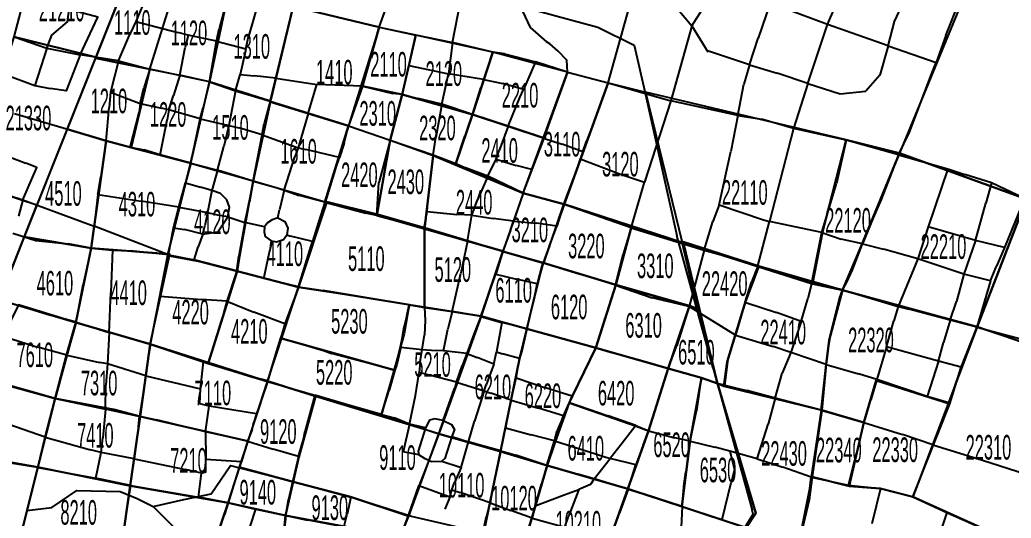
# Model space of a CAD drawing. Extents: x -55316 to 65086, y -54159 to 22922.
# Drawn here: x 4763 to 11640, y -10118 to -6660 of the extents above; entities that cross this region are included whole.
import ezdxf
from ezdxf.enums import TextEntityAlignment as Align

# ---------------------------------------------------------------- set-up
doc = ezdxf.new("R2010")
doc.units = 0
doc.header["$MEASUREMENT"] = 0
doc.layers.add('LINKS', color=7, linetype='Continuous')
doc.layers.add('ZONES', color=7, linetype='Continuous')

msp = doc.modelspace()

# ---------------------------------------------------------------- linework, layer by layer
at = {"layer": 'LINKS', "color": 251, "linetype": 'Continuous'}
for points in [[(7764.5, -6817.9), (7923.3, -5996.4)], [(4620.4, -8599.5), (5557.8, -6245.6)], [(4620.4, -8599.5), (5557.8, -6245.6)], [(5696.1, -6368.6), (5568, -6671)], [(8844.4, -7097.5), (9048, -6367.5)], [(9048, -6367.5), (9229.7, -6467.4), (9425.9, -6702.4)], [(8266.7, -6421.8), (8251.3, -6601.2), (8302.6, -6714), (8416.3, -6813.3)], [(9425.9, -6702.4), (9596.9, -6430.7)], [(10365.6, -6692.9), (10474.2, -6437.9)], [(11186.3, -6769.5), (11287.1, -6515.7), (11316.5, -6413)], [(6210.2, -6475.9), (6146.3, -6722)], [(6424.4, -6515.7), (6349.1, -6776.9)], [(7254.8, -6711.7), (7333.2, -6498.4)], [(4950.2, -6856.9), (4986.2, -6766.6), (5094.4, -6674.8), (5104.6, -6589.4)], [(5182.7, -6902), (5303.2, -6640.6), (5104.6, -6589.4)], [(6658.6, -6566.9), (6582.5, -6885)], [(7254.8, -6711.7), (6658.6, -6566.9)], [(8268, -6575.5), (8772.7, -6710.1), (9023.9, -6835.8), (9099.4, -7156.9)], [(9967.8, -6545.3), (9886, -6787.1)], [(10365.6, -6692.9), (9967.8, -6545.3)], [(10831.6, -6671.4), (10876.9, -6572.4)], [(5568, -6671), (5530.7, -6750.9)], [(5568, -6671), (5858.5, -6747.8)], [(6127.6, -6807.6), (6146.3, -6722)], [(7254.8, -6711.7), (7139.9, -7120.5)], [(7254.8, -6711.7), (7511.2, -6766.3)], [(9425.9, -6702.4), (9279.5, -7221.3)], [(9425.9, -6702.4), (9536.7, -6883.3)], [(10230.3, -7103), (10365.6, -6692.9)], [(10788, -6840.5), (10365.6, -6692.9)], [(10788, -6840.5), (10831.6, -6671.4)], [(4724.7, -6778.7), (4950.2, -6856.9)], [(5447.3, -6943.7), (5530.7, -6750.9)], [(5931.1, -6765.6), (5858.5, -6747.8)], [(5931.1, -6765.6), (5910.1, -6851.1)], [(6127.6, -6807.6), (5931.1, -6765.6)], [(6079.8, -7091.2), (6127.6, -6807.6)], [(6127.6, -6807.6), (6330.1, -6860.8)], [(6330.1, -6860.8), (6349.1, -6776.9)], [(7507.2, -6764.2), (7462.4, -6977)], [(7764.5, -6817.9), (7758, -6818.3), (7511.2, -6766.3)], [(9824.3, -6971.8), (9886, -6787.1)], [(11186.3, -6769.5), (11120.1, -6955.4)], [(4950.2, -6856.9), (4867.5, -7114.8)], [(4950.2, -6856.9), (5182.7, -6902)], [(5872.7, -7044.5), (5910.1, -6851.1)], [(6330.1, -6860.8), (6328.3, -6874.5), (6292.2, -7038.6)], [(7764.5, -6817.9), (7737.9, -7034.7)], [(8045.6, -6883.6), (7764.5, -6817.9)], [(8562.9, -7022.8), (8558.9, -6939.5), (8497.4, -6878), (8441, -6826.7), (8416.3, -6813.3)], [(10788, -6840.5), (10728.6, -7045.1), (10632.8, -7154.1)], [(10788, -6840.5), (11120.1, -6955.4)], [(5182.7, -6902), (5085.3, -7153.2), (4974.3, -7136.6)], [(5447.3, -6943.7), (5182.7, -6902)], [(5447.3, -6943.7), (5392.9, -7162.8)], [(5447.3, -6943.7), (5665.1, -7002.3)], [(6539.9, -7064.6), (6582.5, -6885)], [(8045.6, -6883.6), (7979.5, -7075.2)], [(8125.4, -6896.7), (8045.6, -6883.6)], [(8125.4, -6896.7), (8340.5, -6952.4)], [(9824.3, -6971.8), (9541.4, -6877.5), (9536.7, -6883.3)], [(5665.1, -7002.3), (5624.4, -7132.7)], [(5665.1, -7002.3), (5872.7, -7044.5)], [(7415, -7178.9), (7462.4, -6977)], [(7462.4, -6977), (7737.9, -7034.7)], [(8340.5, -6952.4), (8256.9, -7143.6)], [(8562.9, -7022.8), (8340.5, -6952.4)], [(9824.3, -6971.8), (9785.2, -7106.3)], [(9824.3, -6971.8), (10017.2, -7029.4)], [(11088.7, -7037.1), (11120.1, -6955.4)], [(4656.1, -7037.9), (4867.5, -7114.8)], [(5872.7, -7044.5), (5828.8, -7185.9)], [(6079.8, -7091.2), (5872.7, -7044.5)], [(6258.7, -7153.5), (6292.2, -7038.6)], [(6292.2, -7038.6), (6387.9, -7048)], [(6539.9, -7064.6), (6387.9, -7048)], [(6539.9, -7064.6), (6499.8, -7223.5)], [(6539.9, -7064.6), (6823.6, -7108.5)], [(7691.5, -7244.2), (7737.9, -7034.7)], [(7979.5, -7075.2), (7737.9, -7034.7)], [(7979.5, -7075.2), (7960.4, -7132.5)], [(7979.5, -7075.2), (8112.8, -7101.5)], [(8562.9, -7022.8), (8431.7, -7388)], [(8562.9, -7022.8), (8844.4, -7097.5)], [(10230.3, -7103), (10017.2, -7029.4)], [(10859.5, -7596.7), (10934.2, -7439.8), (11088.7, -7037.1)], [(4867.5, -7114.8), (4974.3, -7136.6)], [(5597.9, -7239.7), (5624.4, -7132.7)], [(6079.8, -7091.2), (6036, -7270.8)], [(6079.8, -7091.2), (6258.7, -7153.5)], [(6764.3, -7309), (6823.6, -7108.5)], [(7139.9, -7120.5), (6823.6, -7108.5)], [(7139.9, -7120.5), (7115.7, -7187.6), (7044.3, -7394.6)], [(7139.9, -7120.5), (7349.6, -7171.7)], [(7902.7, -7317.2), (7960.4, -7132.5)], [(8256.9, -7143.6), (8112.8, -7101.5)], [(8232.6, -7199.1), (8256.9, -7143.6)], [(8844.4, -7097.5), (8755.6, -7339.1)], [(8844.4, -7097.5), (9279.5, -7221.3)], [(9745.2, -7323.3), (9785.2, -7106.3)], [(10230.3, -7103), (10129.8, -7413.6)], [(10230.3, -7103), (10453, -7173.3), (10632.8, -7154.1)], [(5392.9, -7162.8), (5382.2, -7268.8)], [(5392.9, -7162.8), (5597.9, -7239.7)], [(5796.5, -7284.6), (5828.8, -7185.9)], [(6258.7, -7153.5), (6213, -7393.5)], [(6258.7, -7153.5), (6499.8, -7223.5)], [(7415, -7178.9), (7349.6, -7171.7)], [(7415, -7178.9), (7375.5, -7329.9)], [(7415, -7178.9), (7525.5, -7206.1)], [(7691.5, -7244.2), (7525.5, -7206.1)], [(8151.9, -7399), (8232.6, -7199.1)], [(9099.4, -7156.9), (9321, -8157.1)], [(5362.7, -7499), (5382.2, -7268.8)], [(5597.9, -7239.7), (5590.5, -7299.8)], [(5597.9, -7239.7), (5745.5, -7274)], [(5796.5, -7284.6), (5745.5, -7274)], [(5796.5, -7284.6), (5784.2, -7354.7)], [(6013.6, -7347.6), (5796.5, -7284.6)], [(6013.6, -7347.6), (6036, -7270.8)], [(6499.8, -7223.5), (6458.9, -7380.5)], [(6499.8, -7223.5), (6764.3, -7309)], [(7691.5, -7244.2), (7647.9, -7475.9)], [(7902.7, -7317.2), (7691.5, -7244.2)], [(9279.5, -7221.3), (9097.6, -7785.4)], [(9745.2, -7323.3), (9279.5, -7221.3)], [(5362.7, -7499), (4725.2, -7311.9)], [(5527.7, -7544), (5590.5, -7299.8)], [(5737.7, -7596.5), (5784.2, -7354.7)], [(5950.1, -7655.2), (6013.6, -7347.6)], [(6013.6, -7347.6), (6213, -7393.5)], [(6764.3, -7309), (6693.6, -7547.3)], [(6764.3, -7309), (7044.3, -7394.6)], [(7332, -7495.7), (7375.5, -7329.9)], [(7902.7, -7317.2), (7849.2, -7466.9)], [(8151.9, -7399), (7902.7, -7317.2)], [(8755.6, -7339.1), (8695.4, -7502.8)], [(9745.2, -7323.3), (9695.5, -7573.3)], [(9745.2, -7323.3), (9909.2, -7349.6)], [(10129.8, -7413.6), (9909.2, -7349.6)], [(6213, -7393.5), (6177.3, -7539.6)], [(6213, -7393.5), (6281.3, -7409.6)], [(6443.7, -7457.6), (6281.3, -7409.6)], [(6443.7, -7457.6), (6458.9, -7380.5)], [(7013.1, -7516.8), (7044.3, -7394.6)], [(7044.3, -7394.6), (7332, -7495.7)], [(8151.9, -7399), (8088, -7566.8)], [(8151.9, -7399), (8327.6, -7455.3)], [(8396.4, -7480.5), (8431.7, -7388)], [(10129.8, -7413.6), (9963.7, -8058.8)], [(10495.8, -7494.6), (10129.8, -7413.6)], [(6382.1, -7780.1), (6443.7, -7457.6)], [(6443.7, -7457.6), (6693.6, -7547.3)], [(7332, -7495.7), (7256, -7781.8), (7252.8, -7788.3)], [(7332, -7495.7), (7630.2, -7596.7)], [(7630.2, -7596.7), (7647.9, -7475.9)], [(7787.4, -7658), (7849.2, -7466.9)], [(8396.4, -7480.5), (8314.8, -7698.2)], [(8396.4, -7480.5), (8327.6, -7455.3)], [(8396.4, -7480.5), (8525.1, -7523.1)], [(10495.8, -7494.6), (10428.2, -7794.8)], [(10859.5, -7596.7), (10495.8, -7494.6)], [(4495.9, -7537.6), (4804.8, -7653.7)], [(5362.7, -7499), (5324.3, -7750.4)], [(5362.7, -7499), (5527.7, -7544)], [(5527.7, -7544), (5624, -7562.1)], [(5737.7, -7596.5), (5624, -7562.1)], [(6134.7, -7703.5), (6177.3, -7539.6)], [(6693.6, -7547.3), (6670.3, -7610.5)], [(6693.6, -7547.3), (6748.1, -7558.7)], [(6981, -7615.9), (6748.1, -7558.7)], [(7013.1, -7516.8), (6981, -7615.9)], [(8668.1, -7575.6), (8525.1, -7523.1)], [(8668.1, -7575.6), (8695.4, -7502.8)], [(5950.1, -7655.2), (5737.7, -7596.5)], [(6596.5, -7842), (6670.3, -7610.5)], [(6955.4, -7689.9), (6981, -7615.9)], [(7630.2, -7596.7), (7596.6, -7889.9)], [(7630.2, -7596.7), (7787.4, -7658)], [(8008.7, -7744.6), (8067.3, -7626.8)], [(8067.3, -7626.8), (8088, -7566.8)], [(8067.3, -7626.8), (8205.7, -7670.1)], [(8651.5, -7624.4), (8602.9, -7768)], [(8668.1, -7575.6), (8651.5, -7624.4)], [(8651.5, -7624.4), (8930.9, -7732.1)], [(9614.8, -7943.1), (9695.5, -7573.3)], [(10859.5, -7596.7), (10738.1, -7905.9), (10683.7, -8034.2)], [(10859.5, -7596.7), (11200.6, -7694.8)], [(4784.2, -7909.3), (4880.3, -7685), (4804.8, -7653.7)], [(5950.1, -7655.2), (5911.6, -7791.6)], [(5950.1, -7655.2), (6134.7, -7703.5)], [(6879.3, -7925.3), (6955.4, -7689.9)], [(7787.4, -7658), (7855.8, -7686.7)], [(8008.7, -7744.6), (7855.8, -7686.7)], [(8314.8, -7698.2), (8205.7, -7670.1)], [(8254.7, -7861.9), (8314.8, -7698.2)], [(11200.6, -7694.8), (11064.5, -8095.3)], [(11200.6, -7694.8), (11319.5, -7732.6)], [(5305.2, -7872.7), (5324.3, -7750.4)], [(6134.7, -7703.5), (6095.3, -7845.2)], [(6382.1, -7780.1), (6134.7, -7703.5)], [(8008.7, -7744.6), (7937.8, -7908.5)], [(8254.7, -7861.9), (8008.7, -7744.6)], [(8537.6, -7939), (8602.9, -7768)], [(8930.9, -7732.1), (9097.6, -7785.4)], [(11505, -7790.9), (11319.5, -7732.6)], [(4425.4, -7793.9), (4784.2, -7909.3)], [(5865.5, -7960.2), (5911.6, -7791.6)], [(5911.6, -7791.6), (6017.5, -7821.3)], [(6095.3, -7845.2), (6017.5, -7821.3)], [(6382.1, -7780.1), (6355.6, -7921.9)], [(6382.1, -7780.1), (6542.3, -7823.6), (6596.5, -7842)], [(7239, -8018.8), (7252.8, -7788.3)], [(9004.3, -8102.3), (9097.6, -7785.4)], [(10327.6, -8135.3), (10428.2, -7794.8)], [(11505, -7790.9), (11464.3, -7932.4)], [(11733.1, -7900.4), (11505, -7790.9)], [(5305.2, -7872.7), (5278.5, -8091.9)], [(5305.2, -7872.7), (5604.7, -7917.4)], [(6095.3, -7845.2), (6065.6, -7995.8)], [(6206.6, -8027.8), (6217.8, -7959.9), (6199.4, -7910.1), (6154.8, -7865.5), (6095.3, -7845.2)], [(6596.5, -7842), (6565.5, -7978.5)], [(6596.5, -7842), (6701.3, -7878.9)], [(6879.3, -7925.3), (6701.3, -7878.9)], [(7589.2, -7990.8), (7596.6, -7889.9)], [(7898.1, -8015), (7937.8, -7908.5)], [(8254.7, -7861.9), (8187.2, -8056.3)], [(8254.7, -7861.9), (8537.6, -7939)], [(11733.1, -7900.4), (11593.1, -8239.4)], [(4784.2, -7909.3), (4754.1, -8021.4)], [(4784.2, -7909.3), (5278.5, -8091.9)], [(5865.5, -7960.2), (5604.7, -7917.4)], [(5828.9, -8102.5), (5865.5, -7960.2)], [(5865.5, -7960.2), (6065.6, -7995.8)], [(6323.1, -8065.8), (6355.6, -7921.9)], [(6879.3, -7925.3), (6823.5, -8099.9)], [(6879.3, -7925.3), (7162.4, -8001.3)], [(8537.6, -7939), (8487.6, -8091.9)], [(8537.6, -7939), (8770, -8018.4)], [(9614.8, -7943.1), (9571, -8060)], [(9614.8, -7943.1), (9922, -8047.9)], [(11392.8, -8191.4), (11464.3, -7932.4)], [(6033.7, -8146.4), (6136.2, -8130), (6136.2, -8130), (6206.6, -8027.8)], [(6065.6, -7995.8), (6065.9, -7999), (6046.1, -8089.3)], [(6065.6, -7995.8), (6152.7, -8018.3)], [(6206.6, -8027.8), (6152.7, -8018.3)], [(6206.6, -8027.8), (6323.1, -8065.8)], [(6553.8, -8035), (6513.9, -8048.9), (6482.4, -8067.8), (6461.5, -8096.5)], [(6553.8, -8035), (6565.5, -7978.5)], [(6553.8, -8035), (6602.3, -8060.2), (6622.1, -8106.4), (6615.3, -8152.9)], [(7239, -8018.8), (7162.4, -8001.3)], [(7239, -8018.8), (7567.7, -8106.5)], [(7567.7, -8106.5), (7589.2, -7990.8)], [(7589.2, -7990.8), (7794.3, -8011)], [(7898.1, -8015), (7794.3, -8011)], [(7867.7, -8196.5), (7898.1, -8015)], [(7898.1, -8015), (8047.6, -8037.6)], [(8187.2, -8056.3), (8047.6, -8037.6)], [(9004.3, -8102.3), (8770, -8018.4)], [(10683.7, -8034.2), (10608.6, -8214.1)], [(5257.1, -8243.4), (5278.5, -8091.9)], [(5794.9, -8289.5), (5278.5, -8091.9)], [(5794.9, -8289.5), (5828.9, -8102.5)], [(5828.9, -8102.5), (5906.2, -8116)], [(6033.7, -8146.4), (6046.1, -8089.3)], [(6323.1, -8065.8), (6281.7, -8298.9)], [(6461.5, -8096.5), (6323.1, -8065.8)], [(6461.5, -8096.5), (6457.2, -8130.8), (6465.6, -8162.3), (6507.7, -8193.9)], [(6823.5, -8099.9), (6793.2, -8197.4)], [(7567.7, -8106.5), (7569.8, -8381.7)], [(7567.7, -8106.5), (7569.8, -8381.7)], [(7567.7, -8106.5), (7867.7, -8196.5)], [(8166.5, -8120.5), (8187.2, -8056.3)], [(8187.2, -8056.3), (8348.3, -8070.9)], [(8487.6, -8091.9), (8348.3, -8070.9)], [(8436.6, -8227.9), (8487.6, -8091.9)], [(9004.3, -8102.3), (8949.5, -8286.8)], [(9004.3, -8102.3), (9509.8, -8257.9)], [(9509.8, -8257.9), (9571, -8060)], [(9883.1, -8366.8), (9963.7, -8058.8)], [(9922, -8047.9), (9963.7, -8058.8)], [(10327.6, -8135.3), (9963.7, -8058.8)], [(11064.5, -8095.3), (10992.4, -8319.5)], [(11392.8, -8191.4), (11064.5, -8095.3)], [(4713.7, -8139.9), (4875.2, -8191.8)], [(6033.7, -8146.4), (5906.2, -8116)], [(6033.7, -8146.4), (5999.9, -8235.6)], [(6507.7, -8193.9), (6543.3, -8200.1), (6591.6, -8183.3), (6615.3, -8152.9)], [(6615.3, -8152.9), (6640.1, -8160.3)], [(6793.2, -8197.4), (6640.1, -8160.3)], [(8166.5, -8120.5), (8114.6, -8266.3)], [(9573.2, -9075.8), (9321, -8157.1)], [(9573.2, -9075.8), (9321, -8157.1)], [(10256.5, -8483.5), (10327.6, -8135.3)], [(10256.5, -8483.5), (10327.6, -8135.3)], [(10327.6, -8135.3), (10462, -8182.9)], [(10608.6, -8214.1), (10462, -8182.9)], [(4875.2, -8191.8), (5097.3, -8215)], [(5257.1, -8243.4), (5097.3, -8215)], [(5257.1, -8243.4), (5203.2, -8497.4)], [(5257.1, -8243.4), (5203.2, -8497.4)], [(5257.1, -8243.4), (5405.1, -8257.5)], [(5971.9, -8324.9), (5999.9, -8235.6)], [(6507.7, -8193.9), (6498.1, -8260.4)], [(6695.2, -8511.9), (6793.2, -8197.4)], [(6695.2, -8511.9), (6793.2, -8197.4)], [(7867.7, -8196.5), (7821.6, -8418.5)], [(7867.7, -8196.5), (7821.6, -8418.5)], [(7867.7, -8196.5), (7986.8, -8227.4)], [(8114.6, -8266.3), (7986.8, -8227.4)], [(8436.6, -8227.9), (8392.7, -8346.5)], [(10539.1, -8395.8), (10608.6, -8214.1)], [(10539.1, -8395.8), (10608.6, -8214.1)], [(10608.6, -8214.1), (10754.7, -8251.2)], [(10992.4, -8319.5), (10754.7, -8251.2)], [(11392.8, -8191.4), (11312.8, -8423.6)], [(11392.8, -8191.4), (11312.8, -8423.6)], [(11593.1, -8239.4), (11392.8, -8191.4)], [(11593.1, -8239.4), (11539.7, -8368.6)], [(5405.1, -8257.5), (5394.9, -8550.9)], [(5405.1, -8257.5), (5394.9, -8550.9)], [(5405.1, -8257.5), (5530.5, -8262.1)], [(5794.9, -8289.5), (5530.5, -8262.1)], [(5794.9, -8289.5), (5767.1, -8418.1)], [(5794.9, -8289.5), (5767.1, -8418.1)], [(5794.9, -8289.5), (5971.9, -8324.9)], [(6268, -8402.3), (6281.7, -8298.9)], [(6268, -8402.3), (6281.7, -8298.9)], [(6455, -8454.8), (6498.1, -8260.4)], [(6455, -8454.8), (6498.1, -8260.4)], [(8114.6, -8266.3), (8065.9, -8424.6)], [(8114.6, -8266.3), (8065.9, -8424.6)], [(8114.6, -8266.3), (8392.7, -8346.5)], [(8896.3, -8501), (8949.5, -8286.8)], [(8896.3, -8501), (8949.5, -8286.8)], [(9509.8, -8257.9), (9406.9, -8649.6)], [(9509.8, -8257.9), (9406.9, -8649.6)], [(9509.8, -8257.9), (9661.5, -8299.9)], [(9883.1, -8366.8), (9661.5, -8299.9)], [(10992.4, -8319.5), (10856.2, -8647.9)], [(10992.4, -8319.5), (10856.2, -8647.9)], [(11312.8, -8423.6), (10992.4, -8319.5)], [(11312.8, -8423.6), (10992.4, -8319.5)], [(6268, -8402.3), (5971.9, -8324.9)], [(6268, -8402.3), (5971.9, -8324.9)], [(7570.8, -8656.3), (7569.8, -8381.7)], [(7570.8, -8656.3), (7569.8, -8381.7)], [(8392.7, -8346.5), (8384.3, -8367.1), (8352.9, -8491.2)], [(8392.7, -8346.5), (8384.3, -8367.1), (8352.9, -8491.2)], [(8392.7, -8346.5), (8644.1, -8423.5)], [(8392.7, -8346.5), (8644.1, -8423.5)], [(9883.1, -8366.8), (9839.4, -8480.3)], [(9883.1, -8366.8), (9839.4, -8480.3)], [(9883.1, -8366.8), (10082.5, -8431.1)], [(9883.1, -8366.8), (10082.5, -8431.1)], [(11497, -8471.7), (11539.7, -8368.6)], [(11497, -8471.7), (11539.7, -8368.6)], [(5767.1, -8418.1), (5737.6, -8577.6)], [(5767.1, -8418.1), (5737.6, -8577.6)], [(6268, -8402.3), (6200.2, -8610.9)], [(6268, -8402.3), (6200.2, -8610.9)], [(6268, -8402.3), (6411.1, -8440.9)], [(6268, -8402.3), (6411.1, -8440.9)], [(6455, -8454.8), (6411.1, -8440.9)], [(6455, -8454.8), (6411.1, -8440.9)], [(6695.2, -8511.9), (6455, -8454.8)], [(6695.2, -8511.9), (6455, -8454.8)], [(7762.9, -8684.2), (7821.6, -8418.5)], [(7762.9, -8684.2), (7821.6, -8418.5)], [(8020.9, -8545), (8065.9, -8424.6)], [(8020.9, -8545), (8065.9, -8424.6)], [(8065.9, -8424.6), (8208.2, -8458.6)], [(8065.9, -8424.6), (8208.2, -8458.6)], [(8352.9, -8491.2), (8208.2, -8458.6)], [(8352.9, -8491.2), (8208.2, -8458.6)], [(8896.3, -8501), (8644.1, -8423.5)], [(8896.3, -8501), (8644.1, -8423.5)], [(10256.5, -8483.5), (10082.5, -8431.1)], [(10256.5, -8483.5), (10082.5, -8431.1)], [(10469.9, -8532.9), (10496.9, -8486), (10539.1, -8395.8)], [(10469.9, -8532.9), (10496.9, -8486), (10539.1, -8395.8)], [(11312.8, -8423.6), (11260.2, -8614.1)], [(11312.8, -8423.6), (11260.2, -8614.1)], [(11497, -8471.7), (11312.8, -8423.6)], [(11497, -8471.7), (11312.8, -8423.6)], [(5153.4, -8757.5), (5203.2, -8497.4)], [(5153.4, -8757.5), (5203.2, -8497.4)], [(6695.2, -8511.9), (6673.2, -8578.1)], [(6695.2, -8511.9), (6673.2, -8578.1)], [(6695.2, -8511.9), (6866.5, -8537.2)], [(6695.2, -8511.9), (6866.5, -8537.2)], [(8339.5, -8553.7), (8352.9, -8491.2)], [(8339.5, -8553.7), (8352.9, -8491.2)], [(8896.3, -8501), (8825.9, -8723.1)], [(8896.3, -8501), (8825.9, -8723.1)], [(8896.3, -8501), (9150, -8589.5)], [(8896.3, -8501), (9150, -8589.5)], [(9795.3, -8618), (9839.4, -8480.3)], [(9795.3, -8618), (9839.4, -8480.3)], [(10256.5, -8483.5), (10229.8, -8596.1)], [(10256.5, -8483.5), (10229.8, -8596.1)], [(10469.9, -8532.9), (10256.5, -8483.5)], [(10469.9, -8532.9), (10256.5, -8483.5)], [(11497, -8471.7), (11401.4, -8792.2)], [(11497, -8471.7), (11401.4, -8792.2)], [(5383.7, -8829.1), (5394.9, -8550.9)], [(5383.7, -8829.1), (5394.9, -8550.9)], [(5737.6, -8577.6), (5713.7, -8688.1)], [(5737.6, -8577.6), (5713.7, -8688.1)], [(5737.6, -8577.6), (6023.7, -8600.8)], [(5737.6, -8577.6), (6023.7, -8600.8)], [(6673.2, -8578.1), (6601.2, -8768.7)], [(6673.2, -8578.1), (6601.2, -8768.7)], [(7158.1, -8585.8), (6866.5, -8537.2)], [(7158.1, -8585.8), (6866.5, -8537.2)], [(7466.6, -8636.9), (7158.1, -8585.8)], [(7466.6, -8636.9), (7158.1, -8585.8)], [(7960.2, -8717.3), (8020.9, -8545)], [(7960.2, -8717.3), (8020.9, -8545)], [(8280.6, -8804.1), (8339.5, -8553.7)], [(8280.6, -8804.1), (8339.5, -8553.7)], [(9406.9, -8649.6), (9150, -8589.5)], [(9406.9, -8649.6), (9150, -8589.5)], [(10183.5, -8752), (10229.8, -8596.1)], [(10183.5, -8752), (10229.8, -8596.1)], [(10469.9, -8532.9), (10450.6, -8593.8), (10380, -8877.3)], [(10469.9, -8532.9), (10450.6, -8593.8), (10380, -8877.3)], [(10469.9, -8532.9), (10856.2, -8647.9)], [(10469.9, -8532.9), (10856.2, -8647.9)], [(4620.4, -8599.5), (4976.2, -8709.3)], [(4620.4, -8599.5), (4976.2, -8709.3)], [(6200.2, -8610.9), (6023.7, -8600.8)], [(6200.2, -8610.9), (6023.7, -8600.8)], [(6200.2, -8610.9), (6161.5, -8748.6)], [(6200.2, -8610.9), (6161.5, -8748.6)], [(6200.2, -8610.9), (6387.5, -8688.1)], [(6200.2, -8610.9), (6387.5, -8688.1)], [(7466.6, -8636.9), (7429.9, -8787.4)], [(7466.6, -8636.9), (7429.9, -8787.4)], [(7466.6, -8636.9), (7570.8, -8656.3)], [(7466.6, -8636.9), (7570.8, -8656.3)], [(7570.8, -8656.3), (7574.3, -8746), (7569.8, -8845.1)], [(7570.8, -8656.3), (7574.3, -8746), (7569.8, -8845.1)], [(7570.8, -8656.3), (7762.9, -8684.2)], [(7570.8, -8656.3), (7762.9, -8684.2)], [(9406.9, -8649.6), (9322, -8920)], [(9406.9, -8649.6), (9322, -8920)], [(9727, -8848.1), (9406.9, -8649.6)], [(9727, -8848.1), (9406.9, -8649.6)], [(9795.3, -8618), (9727, -8848.1)], [(9795.3, -8618), (9727, -8848.1)], [(9795.3, -8618), (9807.1, -8623.9), (10013.4, -8690.4)], [(9795.3, -8618), (9807.1, -8623.9), (10013.4, -8690.4)], [(10856.2, -8647.9), (10826.4, -8747.5)], [(10856.2, -8647.9), (10826.4, -8747.5)], [(10856.2, -8647.9), (10929.6, -8666.7)], [(10856.2, -8647.9), (10929.6, -8666.7)], [(11216.6, -8744), (11260.2, -8614.1)], [(11216.6, -8744), (11260.2, -8614.1)], [(5104, -8743.9), (4976.2, -8709.3)], [(5104, -8743.9), (4976.2, -8709.3)], [(5670.7, -8909.6), (5713.7, -8688.1)], [(5670.7, -8909.6), (5713.7, -8688.1)], [(6601.2, -8768.7), (6387.5, -8688.1)], [(6601.2, -8768.7), (6387.5, -8688.1)], [(7762.9, -8684.2), (7732, -8806.1)], [(7762.9, -8684.2), (7732, -8806.1)], [(7808.3, -8689.9), (7762.9, -8684.2)], [(7808.3, -8689.9), (7762.9, -8684.2)], [(7960.2, -8717.3), (7808.3, -8689.9)], [(7960.2, -8717.3), (7808.3, -8689.9)], [(7960.2, -8717.3), (7913.3, -8839.9), (7864.6, -8975.5)], [(7960.2, -8717.3), (7913.3, -8839.9), (7864.6, -8975.5)], [(7960.2, -8717.3), (8104.4, -8759.4)], [(7960.2, -8717.3), (8104.4, -8759.4)], [(8758.8, -8935), (8825.9, -8723.1)], [(8758.8, -8935), (8825.9, -8723.1)], [(10183.5, -8752), (10013.4, -8690.4)], [(10183.5, -8752), (10013.4, -8690.4)], [(11216.6, -8744), (10929.6, -8666.7)], [(11216.6, -8744), (10929.6, -8666.7)], [(5153.4, -8757.5), (5088, -8987.7)], [(5153.4, -8757.5), (5088, -8987.7)], [(5153.4, -8757.5), (5104, -8743.9)], [(5153.4, -8757.5), (5104, -8743.9)], [(5153.4, -8757.5), (5383.7, -8829.1)], [(5153.4, -8757.5), (5383.7, -8829.1)], [(6071.3, -9043), (6161.5, -8748.6)], [(6071.3, -9043), (6161.5, -8748.6)], [(6601.2, -8768.7), (6574.3, -8865.4)], [(6601.2, -8768.7), (6574.3, -8865.4)], [(7406.6, -8930.9), (7429.9, -8787.4)], [(7406.6, -8930.9), (7429.9, -8787.4)], [(8107, -8761), (8071, -8962.8)], [(8107, -8761), (8071, -8962.8)], [(8107, -8761), (8104.4, -8759.4)], [(8107, -8761), (8104.4, -8759.4)], [(8280.6, -8804.1), (8107, -8761)], [(8280.6, -8804.1), (8107, -8761)], [(10183.5, -8752), (10111.4, -8968.3)], [(10183.5, -8752), (10111.4, -8968.3)], [(10776.2, -8928.2), (10826.4, -8747.5)], [(10776.2, -8928.2), (10826.4, -8747.5)], [(11216.6, -8744), (11170.4, -8899.4)], [(11216.6, -8744), (11170.4, -8899.4)], [(11401.4, -8792.2), (11216.6, -8744)], [(11401.4, -8792.2), (11216.6, -8744)], [(11401.4, -8792.2), (11293.8, -9070.4)], [(11401.4, -8792.2), (11293.8, -9070.4)], [(11401.4, -8792.2), (12229.5, -9012.2)], [(11401.4, -8792.2), (12229.5, -9012.2)], [(4506.7, -9144.5), (4600.9, -8933.1), (4639.4, -8853), (4878.6, -8928.2)], [(4506.7, -9144.5), (4600.9, -8933.1), (4639.4, -8853), (4878.6, -8928.2)], [(5383.7, -8829.1), (5372.4, -9047.8)], [(5383.7, -8829.1), (5372.4, -9047.8)], [(5670.7, -8909.6), (5383.7, -8829.1)], [(5670.7, -8909.6), (5383.7, -8829.1)], [(6554.8, -8926.4), (6574.3, -8865.4)], [(6554.8, -8926.4), (6574.3, -8865.4)], [(6574.3, -8865.4), (6876.7, -8957.6), (6924.8, -8974.6)], [(6574.3, -8865.4), (6876.7, -8957.6), (6924.8, -8974.6)], [(7554.9, -8947.1), (7569.8, -8845.1)], [(7554.9, -8947.1), (7569.8, -8845.1)], [(7702, -8957.6), (7732, -8806.1)], [(7702, -8957.6), (7732, -8806.1)], [(8280.6, -8804.1), (8248.9, -8947.7)], [(8280.6, -8804.1), (8248.9, -8947.7)], [(8280.6, -8804.1), (8424.7, -8841.9)], [(8280.6, -8804.1), (8424.7, -8841.9)], [(8424.7, -8841.9), (8758.8, -8935)], [(8424.7, -8841.9), (8758.8, -8935)], [(9672.3, -9034.1), (9727, -8848.1)], [(9672.3, -9034.1), (9727, -8848.1)], [(9727, -8848.1), (9989, -8927.7)], [(9727, -8848.1), (9989, -8927.7)], [(5088, -8987.7), (4878.6, -8928.2)], [(5088, -8987.7), (4878.6, -8928.2)], [(5670.7, -8909.6), (5646.5, -9046.4)], [(5670.7, -8909.6), (5646.5, -9046.4)], [(5670.7, -8909.6), (5667.1, -8911.7)], [(5670.7, -8909.6), (5667.1, -8911.7)], [(5670.7, -8909.6), (5909.2, -8986.7)], [(5670.7, -8909.6), (5909.2, -8986.7)], [(6482.5, -9164.8), (6554.8, -8926.4)], [(6482.5, -9164.8), (6554.8, -8926.4)], [(7406.6, -8930.9), (7378.3, -9051.2), (7363.7, -9090.9)], [(7406.6, -8930.9), (7378.3, -9051.2), (7363.7, -9090.9)], [(7406.6, -8930.9), (7553.3, -8947.4)], [(7406.6, -8930.9), (7553.3, -8947.4)], [(8758.8, -8935), (8595.3, -9270.5)], [(8758.8, -8935), (8595.3, -9270.5)], [(8758.8, -8935), (8877.9, -8971.6)], [(8758.8, -8935), (8877.9, -8971.6)], [(9261.5, -9078.9), (9322, -8920)], [(9261.5, -9078.9), (9322, -8920)], [(10111.4, -8968.3), (9989, -8927.7)], [(10111.4, -8968.3), (9989, -8927.7)], [(10380, -8877.3), (10373.6, -8922.4), (10357.8, -9052.2)], [(10380, -8877.3), (10373.6, -8922.4), (10357.8, -9052.2)], [(10776.2, -8928.2), (10708, -9156.3)], [(10776.2, -8928.2), (10708, -9156.3)], [(11136.4, -9028.4), (10776.2, -8928.2)], [(11136.4, -9028.4), (10776.2, -8928.2)], [(11136.4, -9028.4), (11170.4, -8899.4)], [(11136.4, -9028.4), (11170.4, -8899.4)], [(5009.1, -9288), (5088, -8987.7)], [(5009.1, -9288), (5088, -8987.7)], [(5088, -8987.7), (5315.9, -9038.2)], [(5088, -8987.7), (5315.9, -9038.2)], [(5909.2, -8986.7), (6037.3, -9033.9)], [(5909.2, -8986.7), (6037.3, -9033.9)], [(7363.7, -9090.9), (6924.8, -8974.6)], [(7363.7, -9090.9), (6924.8, -8974.6)], [(7540.9, -9033), (7554.9, -8947.1)], [(7540.9, -9033), (7554.9, -8947.1)], [(7553.3, -8947.4), (7650.4, -8954.4)], [(7553.3, -8947.4), (7650.4, -8954.4)], [(7702, -8957.6), (7650.4, -8954.4)], [(7702, -8957.6), (7650.4, -8954.4)], [(7864.6, -8975.5), (7702, -8957.6)], [(7864.6, -8975.5), (7702, -8957.6)], [(7864.6, -8975.5), (7831.4, -9060.2)], [(7864.6, -8975.5), (7831.4, -9060.2)], [(7864.6, -8975.5), (7934.7, -9001.9)], [(7864.6, -8975.5), (7934.7, -9001.9)], [(8050.5, -9049.9), (7934.7, -9001.9)], [(8050.5, -9049.9), (7934.7, -9001.9)], [(8050.5, -9049.9), (8071, -8962.8)], [(8050.5, -9049.9), (8071, -8962.8)], [(8071, -8962.8), (8111.1, -8977.2)], [(8071, -8962.8), (8111.1, -8977.2)], [(8229.9, -9008.9), (8111.1, -8977.2)], [(8229.9, -9008.9), (8111.1, -8977.2)], [(8206.1, -9145), (8229.9, -9008.9)], [(8206.1, -9145), (8229.9, -9008.9)], [(8248.9, -8947.7), (8229.9, -9008.9)], [(8248.9, -8947.7), (8229.9, -9008.9)], [(9084.1, -9028.9), (8877.9, -8971.6)], [(9084.1, -9028.9), (8877.9, -8971.6)], [(10111.4, -8968.3), (10051.8, -9112.7)], [(10111.4, -8968.3), (10051.8, -9112.7)], [(10357.8, -9052.2), (10111.4, -8968.3)], [(10357.8, -9052.2), (10111.4, -8968.3)], [(5372.4, -9047.8), (5315.9, -9038.2)], [(5372.4, -9047.8), (5315.9, -9038.2)], [(5372.4, -9047.8), (5359.8, -9195.7)], [(5372.4, -9047.8), (5359.8, -9195.7)], [(5636.6, -9130.4), (5372.4, -9047.8)], [(5636.6, -9130.4), (5372.4, -9047.8)], [(5646.5, -9046.4), (5636.6, -9130.4)], [(5646.5, -9046.4), (5636.6, -9130.4)], [(6015.6, -9220.5), (6037.3, -9033.9)], [(6015.6, -9220.5), (6037.3, -9033.9)], [(6071.3, -9043), (6037.3, -9033.9)], [(6071.3, -9043), (6037.3, -9033.9)], [(6147.5, -9067.7), (6071.3, -9043)], [(6147.5, -9067.7), (6071.3, -9043)], [(6147.5, -9067.7), (6380.6, -9139.2)], [(6147.5, -9067.7), (6380.6, -9139.2)], [(7540.9, -9033), (7532.8, -9106.3)], [(7540.9, -9033), (7532.8, -9106.3)], [(7793.3, -9173.7), (7831.4, -9060.2)], [(7793.3, -9173.7), (7831.4, -9060.2)], [(8050.5, -9049.9), (7997.5, -9192)], [(8050.5, -9049.9), (7997.5, -9192)], [(9261.5, -9078.9), (9084.1, -9028.9)], [(9261.5, -9078.9), (9084.1, -9028.9)], [(9573.2, -9075.8), (9843.8, -10062.7)], [(9672.3, -9034.1), (9652.7, -9197)], [(9672.3, -9034.1), (9652.7, -9197)], [(10322.2, -9369.1), (10357.8, -9052.2)], [(10357.8, -9052.2), (10582.3, -9116.2)], [(10357.8, -9052.2), (10582.3, -9116.2)], [(11136.4, -9028.4), (11056.5, -9272.6)], [(11136.4, -9028.4), (11056.5, -9272.6)], [(11293.8, -9070.4), (11136.4, -9028.4)], [(11293.8, -9070.4), (11136.4, -9028.4)], [(11293.8, -9070.4), (11207.7, -9316.4)], [(11293.8, -9070.4), (11207.7, -9316.4)], [(5636.6, -9130.4), (5594.4, -9410.2)], [(5636.6, -9130.4), (6015.6, -9220.5)], [(5636.6, -9130.4), (6015.6, -9220.5)], [(6482.5, -9164.8), (6380.6, -9139.2)], [(6482.5, -9164.8), (6380.6, -9139.2)], [(7363.7, -9090.9), (7325, -9229.4)], [(7363.7, -9090.9), (7325, -9229.4)], [(7466.4, -9465.1), (7508.8, -9265.8), (7532.8, -9106.3)], [(7604.9, -9125.9), (7532.8, -9106.3)], [(7604.9, -9125.9), (7532.8, -9106.3)], [(7793.3, -9173.7), (7604.9, -9125.9)], [(7793.3, -9173.7), (7604.9, -9125.9)], [(8171.5, -9298.6), (8206.1, -9145)], [(8171.5, -9298.6), (8206.1, -9145)], [(8206.1, -9145), (8402.4, -9210.6)], [(8206.1, -9145), (8402.4, -9210.6)], [(9261.5, -9078.9), (9151.9, -9416.7)], [(9261.5, -9078.9), (9325.3, -9096)], [(9261.5, -9078.9), (9325.3, -9096)], [(9325.3, -9096), (9415.6, -9123.5)], [(9325.3, -9096), (9415.6, -9123.5)], [(9490.6, -9142.9), (9415.6, -9123.5)], [(9490.6, -9142.9), (9415.6, -9123.5)], [(9490.6, -9142.9), (9457.8, -9372.6)], [(9490.6, -9142.9), (9652.7, -9197)], [(9490.6, -9142.9), (9652.7, -9197)], [(10002.3, -9284), (10051.8, -9112.7)], [(10002.3, -9284), (10051.8, -9112.7)], [(10708, -9156.3), (10582.3, -9116.2)], [(10708, -9156.3), (10582.3, -9116.2)], [(5009.1, -9288), (4789.4, -9224), (4592.2, -9169.4)], [(5009.1, -9288), (4789.4, -9224), (4592.2, -9169.4)], [(5357.5, -9360.8), (5359.8, -9195.7)], [(6482.5, -9164.8), (6443, -9287.3)], [(6482.5, -9164.8), (6443, -9287.3)], [(6482.5, -9164.8), (6720.7, -9240.3)], [(6482.5, -9164.8), (6720.7, -9240.3)], [(7793.3, -9173.7), (7779.3, -9218.8)], [(7793.3, -9173.7), (7779.3, -9218.8)], [(7793.3, -9173.7), (7983.9, -9234.4)], [(7793.3, -9173.7), (7983.9, -9234.4)], [(7983.9, -9234.4), (7997.5, -9192)], [(7983.9, -9234.4), (7997.5, -9192)], [(8595.3, -9270.5), (8402.4, -9210.6)], [(8595.3, -9270.5), (8402.4, -9210.6)], [(9652.7, -9197), (9806.3, -9232.3)], [(9652.7, -9197), (9806.3, -9232.3)], [(10708, -9156.3), (10666.4, -9295.7)], [(10708, -9156.3), (10666.4, -9295.7)], [(11056.5, -9272.6), (10708, -9156.3)], [(11056.5, -9272.6), (10708, -9156.3)], [(6076.4, -9339.9), (6011.3, -9324.7), (6015.6, -9220.5)], [(6720.7, -9240.3), (6810.5, -9265.3)], [(6720.7, -9240.3), (6810.5, -9265.3)], [(6810.5, -9265.3), (6740.1, -9517.7)], [(7052, -9336.6), (6810.5, -9265.3)], [(7273, -9397.6), (7325, -9229.4)], [(7700.3, -9440), (7779.3, -9218.8)], [(7983.9, -9234.4), (7916.7, -9445.3)], [(7983.9, -9234.4), (8030.5, -9249.9)], [(7983.9, -9234.4), (8030.5, -9249.9)], [(8171.5, -9298.6), (8030.5, -9249.9)], [(8171.5, -9298.6), (8030.5, -9249.9)], [(8575.6, -9315.6), (8595.3, -9270.5)], [(8575.6, -9315.6), (8595.3, -9270.5)], [(10002.3, -9284), (9806.3, -9232.3)], [(10002.3, -9284), (9806.3, -9232.3)], [(10002.3, -9284), (9954.3, -9464.7)], [(10322.2, -9369.1), (10002.3, -9284)], [(11207.7, -9316.4), (11056.5, -9272.6)], [(11207.7, -9316.4), (11056.5, -9272.6)], [(4939.7, -9554.8), (5009.1, -9288)], [(5009.1, -9288), (5357.5, -9360.8)], [(6050.2, -9519.3), (6076.4, -9339.9)], [(6404.2, -9394.2), (6076.4, -9339.9)], [(6443, -9287.3), (6404.2, -9394.2)], [(7273, -9397.6), (7052, -9336.6)], [(8171.8, -9299.9), (8148.9, -9401.3)], [(8171.8, -9299.9), (8171.5, -9298.6)], [(8171.5, -9298.6), (8361.1, -9355.2)], [(8171.8, -9299.9), (8171.5, -9298.6)], [(8534.7, -9408.6), (8575.6, -9315.6)], [(8575.6, -9315.6), (8843.8, -9407.5)], [(10619.4, -9454.2), (10666.4, -9295.7)], [(11207.7, -9316.4), (11096.5, -9609)], [(5357.5, -9360.8), (5339.1, -9559.8)], [(5594.4, -9410.2), (5357.5, -9360.8)], [(5585.4, -9483.3), (5594.4, -9410.2)], [(5594.4, -9410.2), (5711.6, -9436.4)], [(6404.2, -9394.2), (6386.8, -9450.7)], [(7273, -9397.6), (7359.3, -9421.8)], [(7466.4, -9465.1), (7359.3, -9421.8)], [(8148.9, -9401.3), (8133.1, -9490.6)], [(8534.7, -9408.6), (8361.1, -9355.2)], [(8534.7, -9408.6), (8490.5, -9510.2)], [(9035.5, -9475.2), (8843.8, -9407.5)], [(9151.9, -9416.7), (9123.8, -9510.8)], [(9414.3, -9583.2), (9457.8, -9372.6)], [(10322.2, -9369.1), (10322.3, -9369.1), (10252.8, -9832.2)], [(10322.2, -9369.1), (10619.4, -9454.2)], [(4939.7, -9554.8), (4634, -9449.7)], [(5585.4, -9483.3), (5555.7, -9706.5)], [(6050.2, -9519.3), (5711.6, -9436.4)], [(6374.7, -9502), (6386.8, -9450.7)], [(7466.4, -9465.1), (7423.3, -9658.2)], [(7576.8, -9489.9), (7466.4, -9465.1)], [(7576.8, -9489.9), (7527.3, -9653.5), (7531.3, -9677.2)], [(7700.3, -9440), (7641.7, -9428.7), (7605.4, -9438.2), (7576.8, -9489.9)], [(7700.3, -9440), (7758.8, -9467.8), (7777.6, -9501.4), (7760.8, -9550.4)], [(7875.5, -9587.6), (7916.7, -9445.3)], [(8099.1, -9651.1), (8133.1, -9490.6)], [(8133.1, -9490.6), (8311.4, -9538.8)], [(9035.5, -9475.2), (8935.1, -9607.6)], [(9035.5, -9475.2), (9123.8, -9510.8)], [(9879.1, -9705.1), (9954.3, -9464.7)], [(10619.4, -9454.2), (10568.5, -9667.1)], [(10619.4, -9454.2), (10886.1, -9538)], [(4888.9, -9766.6), (4939.7, -9554.8)], [(4939.7, -9554.8), (5253.9, -9642.5)], [(6342.2, -9584), (6050.2, -9519.3)], [(6050.2, -9519.3), (6054.1, -9709.1)], [(6374.7, -9502), (6342.2, -9584)], [(6697.4, -9690.4), (6732.4, -9563.1), (6740.1, -9517.7)], [(7760.8, -9550.4), (7711.7, -9703.3), (7690, -9722.2)], [(7760.8, -9550.4), (7875.5, -9587.6)], [(8472.7, -9580.6), (8311.4, -9538.8)], [(8472.7, -9580.6), (8490.5, -9510.2)], [(9087.1, -9612.4), (9123.8, -9510.8)], [(9123.8, -9510.8), (9308, -9559.3)], [(9414.3, -9583.2), (9308, -9559.3)], [(11096.5, -9609), (10886.1, -9538)], [(5326.3, -9662.9), (5339.1, -9559.8)], [(6342.2, -9584), (6300.1, -9724.4)], [(6342.2, -9584), (6520.8, -9637.7)], [(7824.6, -9765.9), (7875.5, -9587.6)], [(7931.2, -9603.1), (7875.5, -9587.6)], [(8099.1, -9651.1), (7931.2, -9603.1)], [(8419.1, -9751.2), (8472.7, -9580.6)], [(8472.7, -9580.6), (8859.3, -9703.8)], [(8935.1, -9607.6), (8859.3, -9703.8)], [(9087.1, -9612.4), (9037.2, -9746.5)], [(9414.3, -9583.2), (9400.9, -9647.1), (9384.1, -9796.3)], [(9414.3, -9583.2), (9584.3, -9625.2)], [(9687.5, -9652.2), (9584.3, -9625.2)], [(11096.5, -9609), (10957.9, -9970)], [(11096.5, -9609), (11442.6, -9715.1)], [(5326.3, -9662.9), (5253.9, -9642.5)], [(5291.4, -9840.5), (5326.3, -9662.9)], [(5555.7, -9706.5), (5326.3, -9662.9)], [(6697.4, -9690.4), (6520.8, -9637.7)], [(6697.4, -9690.4), (6627.4, -9989.1)], [(7531.3, -9677.2), (7423.3, -9658.2)], [(7601.2, -9718), (7576.2, -9706.9), (7531.3, -9677.2)], [(8099.1, -9651.1), (8039.7, -9929.2)], [(8099.1, -9651.1), (8204.7, -9681.6)], [(8419.1, -9751.2), (8204.7, -9681.6)], [(9879.1, -9705.1), (9687.5, -9652.2)], [(9687.5, -9652.2), (9720.3, -9780.2), (9697.3, -9870.5)], [(10511.9, -9889.3), (10568.5, -9667.1)], [(4888.9, -9766.6), (4560.7, -9705.8)], [(5541.7, -9807.9), (5555.7, -9706.5)], [(5555.7, -9706.5), (5912.8, -9780.3)], [(5688, -10036.1), (5901.2, -9988.7), (6090.7, -9949.2), (6225, -9751.8), (6683, -9870.2), (7058.3, -9970.7)], [(6023.4, -9806.4), (6054.1, -9796.2), (6054.1, -9709.1)], [(6054.1, -9709.1), (6300.1, -9724.4)], [(6208, -10011), (6300.1, -9724.4)], [(7601.2, -9718), (7542.6, -9866.5)], [(7601.2, -9718), (7622, -9724.9), (7690, -9722.2)], [(7690, -9722.2), (7824.6, -9765.9)], [(8419.1, -9751.2), (8383.2, -9882.3)], [(8419.1, -9751.2), (8634.1, -9811.2)], [(8746.9, -9843.9), (8859.3, -9703.8)], [(9037.2, -9746.5), (8859.3, -9703.8)], [(8982.2, -9915.5), (9037.2, -9746.5)], [(9879.1, -9705.1), (10055.5, -9764.8)], [(10252.8, -9832.2), (10055.5, -9764.8)], [(11442.6, -9715.1), (11867, -9852)], [(4777.4, -10209.9), (4888.9, -9766.6)], [(4888.9, -9766.6), (5291.4, -9840.5)], [(5530.2, -9890.8), (5541.7, -9807.9)], [(6023.4, -9806.4), (5912.8, -9780.3)], [(6002, -9972.2), (6023.4, -9806.4)], [(7824.6, -9765.9), (7778, -9870.3)], [(8746.9, -9843.9), (8634.1, -9811.2)], [(9358.1, -10036), (9371.7, -9876.4), (9384.1, -9796.3)], [(10166.1, -10287.9), (10235, -9990.3), (10252.8, -9832.2)], [(10252.8, -9832.2), (10511.9, -9889.3)], [(5530.2, -9890.8), (5291.4, -9840.5)], [(5530.2, -9890.8), (5484.7, -10186.8)], [(5530.2, -9890.8), (5597, -9902.8)], [(5597, -9902.8), (6002, -9972.2)], [(7405.7, -10251.8), (7531.5, -9892.8)], [(7542.6, -9866.5), (7531.5, -9892.8)], [(7746.5, -9971.7), (7531.5, -9892.8)], [(7760.2, -9921.5), (7778, -9870.3)], [(8337.5, -10031.4), (8383.2, -9882.3)], [(8746.9, -9843.9), (8720.9, -9884.4), (8642.2, -9918.2)], [(8982.2, -9915.5), (8746.9, -9843.9)], [(9636, -10127.6), (9697.3, -9870.5)], [(10511.9, -9889.3), (10733.6, -9912.3)], [(4810.6, -10064.5), (4985.2, -10044), (5158.9, -9925.5), (5459, -9933.4), (5577.4, -9980.8), (5688, -10036.1)], [(6208, -10011), (6002, -9972.2)], [(7058.3, -9970.7), (7033.9, -10088.9)], [(8546.6, -11844.4), (8530.9, -11670.7), (8578.2, -11252.2), (8515.1, -11133.7), (8554.5, -10667.8), (8601.9, -10470.4), (8546.6, -10407.2), (8230.8, -10304.6), (7962.3, -10217.7), (7480.6, -10107.1), (7058.3, -9970.7)], [(7746.5, -9971.7), (7711.2, -10054)], [(7746.5, -9971.7), (7760.2, -9921.5)], [(7760.2, -9921.5), (7818.4, -9940.6)], [(8025.3, -10010.7), (7818.4, -9940.6)], [(8039.7, -9929.2), (8025.3, -10010.7)], [(8337.5, -10031.4), (8538.5, -9955.5), (8642.2, -9918.2)], [(8642.2, -9918.2), (8572.6, -10098.3)], [(8982.2, -9915.5), (8922.4, -10080.8)], [(8982.2, -9915.5), (9086.9, -9948.2)], [(9358.1, -10036), (9086.9, -9948.2)], [(10733.6, -9912.3), (10674.1, -10157.5)], [(10957.9, -9970), (10733.6, -9912.3)], [(10957.9, -9970), (11194.9, -10078.9)], [(8601.9, -13881.8), (7962.3, -13897.6), (7883.3, -13866), (7495.7, -13780.1), (7181.7, -13703.2), (6931.8, -13613.5), (6464.1, -13459.8), (6419.2, -13517.4), (6214.2, -13491.8), (6233.4, -13408.5), (5868.2, -13280.4), (5182.6, -13088.1), (4830.3, -12960), (4971.2, -12524.3), (5024.6, -12310.4), (5166.8, -11907.6), (5293.1, -11615.4), (5932.8, -10604.6), (5964.3, -10403.5), (5874.6, -10224.1), (5688, -10036.1)], [(6208, -10011), (6182.2, -10091.7)], [(6208, -10011), (6398.5, -10055.2)], [(6608.5, -10099.8), (6627.4, -9989.1)], [(7964.3, -10272.4), (8001.1, -10103.1), (8001.8, -10101.5), (8025.3, -10010.7)], [(8025.3, -10010.7), (8168.7, -10064.4)], [(8337.5, -10031.4), (8316.7, -10117.4)], [(9358.1, -10036), (9341, -10370.9)], [(9358.1, -10036), (9520.1, -10088.9)], [(6121.3, -10266), (6182.2, -10091.7)], [(6398.5, -10055.2), (6327.4, -10275.7)], [(6608.5, -10099.8), (6398.5, -10055.2)], [(6608.5, -10099.8), (6589.2, -10271.6)], [(6608.5, -10099.8), (6758.8, -10130.4)], [(7013.7, -10172.8), (7033.9, -10088.9)], [(8316.7, -10117.4), (8168.7, -10064.4)], [(8543.8, -10180.7), (8572.6, -10098.3)], [(8840.9, -10297.3), (8922.4, -10080.8)], [(9410.7, -10796.3), (9851.3, -10088.9), (9843.8, -10062.7)], [(9520.1, -10088.9), (9636, -10127.6)], [(11194.9, -10078.9), (11114.8, -10314.5)], [(11194.9, -10078.9), (11665.2, -10289.7)], [(8235.4, -10383.3), (8316.7, -10117.4)], [(8316.7, -10117.4), (8543.8, -10180.7)]]:
    msp.add_lwpolyline(points, dxfattribs=at)
at = {"layer": 'ZONES', "color": 1, "linetype": 'Continuous'}
for points in [[(16074.3, -8040.7), (15874.6, -6708.5), (16716.4, -5908.8), (14401.5, -4688.2), (14990.7, -3720.2), (14148.9, -2794.2), (13459.2, -3084.3), (12418.1, -3312.5), (11772.5, -4464.2), (11693.9, -5005.2), (11557.8, -5907.4), (10866.2, -7585.7), (11745.7, -7904.7), (12642.3, -8301.9), (11665.9, -10289.4), (13335.1, -10476.7)], [(8562.9, -7022.8), (8844.4, -7097.5), (8540, -7941.1), (8254.7, -7861.9), (8562.9, -7022.8)], [(10261.8, -8491), (10331.7, -8133), (10495.3, -7492.5), (9103.5, -7161.7), (9358.4, -8204.7)], [(10469.9, -8536), (10603, -8225.3), (10866.2, -7585.7), (10495.3, -7492.5), (10331.7, -8133), (10261.8, -8491)], [(11745.7, -7904.7), (10866.2, -7585.7), (10469.9, -8536), (11405.2, -8789.9)], [(5946.7, -7656.3), (5788, -8294.3), (6012.1, -8338), (6269.9, -8403.8), (6382.4, -7779.4)], [(4620.1, -8602.9), (4881, -7945.1), (4423.3, -7793.5), (4296.4, -8258.8), (4212.6, -8485.5)], [(6696.5, -8514.2), (6880.4, -7924.7), (6382.4, -7779.4), (6323, -8067.3), (6269.9, -8403.8)], [(12280.8, -9082), (12642.3, -8301.9), (11745.7, -7904.7), (11405.2, -8789.9)], [(6696.5, -8514.2), (7016.3, -8564.6), (7569.6, -8654.4), (7569.4, -8103.6), (7236.7, -8009.1), (6892.4, -7924)], [(9004.3, -8102.3), (8540, -7941.1), (8394.3, -8347), (8898, -8499.7)], [(7569.6, -8654.4), (7962.5, -8716.1), (8113.9, -8267), (7569.4, -8103.6)], [(9467.8, -8665.1), (9358.4, -8204.7), (9004.3, -8102.3), (8898, -8499.7)], [(5151.4, -8759.7), (5258.9, -8245.2), (4793.2, -8165.5), (4620.1, -8602.9)], [(5151.4, -8759.7), (5667.4, -8910), (5803.1, -8287.1), (5258.9, -8245.2)], [(9645.9, -9202.5), (9671.1, -9033.5), (9726.6, -8849.4), (9797.2, -8614.8), (9888.7, -8368.7), (9365.2, -8200.9), (9603.7, -9182.3)], [(5788, -8294.3), (5667.4, -8910), (6069.9, -9044.2), (6269.9, -8403.8), (6012.1, -8338)], [(8281.5, -8804.2), (8394.3, -8347), (8113.9, -8267), (7962.5, -8716.1)], [(8281.5, -8804.2), (8758.7, -8936.7), (8898, -8499.7), (8394.3, -8347), (8351.1, -8495.9)], [(9671.1, -9033.5), (9645.9, -9202.5), (10325.8, -9367.9), (10358.1, -9049.1), (10378.2, -8881.7), (10448.9, -8593.2), (10469.9, -8536), (9888.7, -8368.7), (9797.2, -8614.8), (9726.6, -8849.4)], [(6480.1, -9168.3), (6696.5, -8514.2), (6269.9, -8403.8), (6069.9, -9044.2)], [(7362.5, -9090.5), (7403.8, -8928), (7463, -8637.2), (6696.5, -8514.2), (6570.8, -8868.7)], [(9407.8, -8645.2), (8898, -8499.7), (8758.7, -8936.7), (9261.9, -9079.8)], [(10358.1, -9049.1), (10325.8, -9367.9), (10618.2, -9452.9), (10703.1, -9162.1), (11215.5, -9323.5), (11292.2, -9077.4), (11405.2, -8789.9), (10469.9, -8536), (10378.2, -8881.7)], [(5151.4, -8759.7), (4752.7, -8637.2), (4501.5, -9148.1), (5008.7, -9287.3), (5086.5, -8987.7)], [(7962.5, -8716.1), (7463, -8637.2), (7428.6, -8837.7), (7271.8, -9398.1), (7670.4, -9532)], [(9467.8, -8665.1), (9407.8, -8645.2), (9261.9, -9079.8), (9491.1, -9143.3), (9603.7, -9182.3)], [(8096.8, -9654.5), (8230.2, -9011.1), (8281.5, -8804.2), (8111.4, -8758.4), (7962.5, -8716.1), (7670.4, -9532)], [(5151.4, -8759.7), (5008.7, -9287.3), (5354.1, -9359.5), (5596.8, -9412.4), (5667.4, -8910)], [(10958.5, -9970.4), (11665.9, -10289.4), (11890.4, -9848.1), (12281.5, -9093.2), (11405.2, -8789.9)], [(7362.5, -9090.5), (6570.8, -8868.7), (6480.1, -9168.3), (7271.8, -9398.1)], [(8422.4, -9753.2), (8532.4, -9412.1), (8598.3, -9268.1), (8758.7, -8936.7), (8281.5, -8804.2), (8230.2, -9011.1), (8096.8, -9654.5)], [(6347.7, -9583.9), (6480.1, -9168.3), (5667.4, -8910), (5596.8, -9412.4)], [(8574.6, -9317.4), (9038.8, -9479.9), (9123.9, -9512.3), (9261.9, -9079.8), (8758.7, -8936.7), (8598.3, -9268.1)], [(8981.2, -9914.8), (9355.6, -10036.6), (9414.3, -9579.8), (9491.1, -9143.3), (9261.9, -9079.8), (9123.9, -9512.3)], [(9868.8, -10083.1), (9603.7, -9182.3), (9491.1, -9143.3), (9414.3, -9579.8), (9355.6, -10036.6), (9802.5, -10184.6)], [(4226.6, -9645), (4698.8, -9734.8), (4888.9, -9764.8), (5008.7, -9287.3), (4501.5, -9148.1)], [(6480.1, -9168.3), (6284.7, -9762.8), (6659.4, -9865.2), (6697.8, -9693.7), (6814.6, -9272.6)], [(9802.5, -10184.6), (10166.4, -10292.4), (10258.7, -9831.7), (10325.8, -9367.9), (9603.7, -9182.3), (9868.8, -10083.1)], [(10731.3, -9911.1), (10958.5, -9970.4), (11215.5, -9323.5), (10703.1, -9162.1), (10618.2, -9452.9), (10517.2, -9894.7)], [(7462.1, -10103.4), (7670.4, -9532), (6814.6, -9272.6), (6697.8, -9693.7), (6659.4, -9865.2), (7057.3, -9970.2)], [(5529.5, -9892.1), (5596.8, -9412.4), (5414.1, -9363.4), (5008.7, -9287.3), (4888.9, -9764.8)], [(8422.4, -9753.2), (8981.2, -9914.8), (9123.9, -9512.3), (8574.6, -9317.4), (8476.6, -9588.2)], [(6207.3, -10010.5), (6347.7, -9583.9), (5596.8, -9412.4), (5529.5, -9892.1)], [(10517.2, -9894.7), (10618.2, -9452.9), (10325.8, -9367.9), (10258.7, -9831.7)], [(7747.8, -10264), (7969.6, -10269.7), (8096.8, -9654.5), (7670.4, -9532), (7402.6, -10246.6)], [(4226.6, -9645), (3983.4, -10120.8), (4778.1, -10208.9), (4888.9, -9764.8)], [(8232.4, -10382.9), (8316.1, -10116.4), (8422.4, -9753.2), (8096.8, -9654.5), (7969.6, -10269.7)], [(4888.9, -9764.8), (4778.1, -10208.9), (5094, -10250.5), (5467.6, -10315.7), (5529.5, -9892.1)], [(6400.1, -10056.2), (6606.1, -10098.3), (6659.4, -9865.2), (6284.7, -9762.8), (6207.3, -10010.5)], [(8232.4, -10382.9), (8748.7, -10560.5), (8981.2, -9914.8), (8422.4, -9753.2), (8316.1, -10116.4)], [(11033.9, -10552.7), (11506.3, -10694), (11665.9, -10289.4), (10958.5, -9970.4), (10731.3, -9911.1), (10517.2, -9894.7), (10258.7, -9831.7), (10239, -9989.8), (10166.4, -10292.4)], [(5467.6, -10315.7), (5680.8, -10391.5), (6025.9, -10548.9), (6207.3, -10010.5), (5529.5, -9892.1)], [(6606.1, -10098.3), (7303.9, -10232.8), (7402.6, -10246.6), (7462.1, -10103.4), (7057.3, -9970.2), (6659.4, -9865.2)], [(9802.5, -10184.6), (8981.2, -9914.8), (8748.7, -10560.5), (9289.7, -10749.7), (9409, -10802.7)], [(6463.8, -10769.3), (6542.2, -10569.4), (6571.6, -10473.6), (6606.1, -10098.3), (6207.3, -10010.5), (6025.9, -10548.9)], [(6571.6, -10473.6), (6759.1, -10542.3), (7046.7, -10643.8), (7237, -10729.8), (7402.6, -10246.6), (6606.1, -10098.3)]]:
    msp.add_lwpolyline(points, close=True, dxfattribs=at)
for points in [[(4879, -6186.4), (5523.1, -6332.8), (5289.7, -6918.9), (4724.7, -6778.7), (4879, -6186.4)], [(5523.1, -6332.8), (5287.1, -6925.5), (5665.1, -7002.3), (5853.2, -6399.7), (5523.1, -6332.8)], [(5853.2, -6399.7), (6208.8, -6474.8), (6079.8, -7091.2), (5665.1, -7002.3), (5853.2, -6399.7)], [(6208.8, -6474.8), (6658.6, -6566.9), (6501.4, -7224), (6079.8, -7091.2), (6210.2, -6475.9)], [(6658.6, -6566.9), (7254.8, -6711.7), (7044.3, -7394.6), (6498.7, -7227.8), (6658.6, -6566.9)], [(7254.8, -6711.7), (7507.2, -6764.2), (7415, -7178.9), (7140, -7120.1), (7254.8, -6711.7)], [(5289.7, -6918.9), (4881, -7945.1), (4411.6, -7792.7), (4724.7, -6778.7), (5289.7, -6918.9), (5289.7, -6918.9)], [(8045.6, -6883.6), (7511.2, -6766.3), (7415, -7178.9), (7902.7, -7317.2), (8045.6, -6883.6)], [(5289.7, -6918.9), (5090.5, -7419.1), (5362.7, -7499), (5534.4, -7545.3), (5665.1, -7002.3), (5287.1, -6925.5)], [(8562.9, -7022.8), (8045.6, -6883.6), (7902.7, -7317.2), (8400.2, -7480.5), (8562.9, -7022.8)], [(5665.1, -7002.3), (5534.4, -7545.3), (5950.1, -7655.2), (6079.8, -7091.2), (5665.1, -7002.3)], [(6079.8, -7091.2), (6501.4, -7224), (6382.4, -7779.4), (5946.7, -7656.3), (6079.8, -7091.2)], [(7139.9, -7120.5), (7044.3, -7394.6), (7332, -7495.7), (7415, -7178.9), (7142.4, -7120.6)], [(8540, -7941.1), (8844.4, -7097.5), (9103.5, -7161.7), (9358.4, -8204.7), (8540.4, -7940)], [(7415, -7178.9), (7332, -7495.7), (7787.4, -7658), (7902.7, -7317.2), (7415, -7178.9)], [(6500.5, -7228.3), (7044.3, -7394.6), (6880.4, -7924.7), (6382.2, -7779.4), (6500.5, -7228.3)], [(7902.7, -7317.2), (7787.4, -7658), (8254.7, -7861.9), (8400.2, -7480.5), (8151.9, -7399), (7902.7, -7317.2)], [(5362.7, -7499), (5090.5, -7419.1), (4793.2, -8165.5), (5256.8, -8244.9), (5362.7, -7499)], [(7239, -8018.8), (6880.1, -7925.5), (7044.3, -7394.6), (7332, -7495.7), (7239, -8018.8)], [(7569.4, -8111.5), (7239, -8018.8), (7332, -7495.7), (7629.6, -7601.8), (7569.9, -8111.7)], [(5949.6, -7657.1), (5362.7, -7499), (5257.1, -8242.6), (5790, -8286.1), (5946.7, -7656.3)], [(8254.7, -7861.9), (8113.9, -8267), (7569.4, -8111.5), (7629.6, -7601.8), (8254.7, -7861.9)], [(8114.3, -8267.1), (8397.5, -8348), (8537.6, -7939), (8254.7, -7861.9), (8114.3, -8267.1)]]:
    msp.add_lwpolyline(points, dxfattribs=at)

# ---------------------------------------------------------------- texts
at = {"layer": 'ZONES', "color": 178, "width": 0.5}
for s, p in [('21210', (5053.4, -6585.3)), ('1110', (5543.3, -6678.9)), ('1120', (5936.2, -6750.9)), ('1310', (6372.3, -6844.6)), ('1410', (6944.4, -7023.2)), ('2110', (7320.9, -6968.2)), ('2120', (7704.7, -7033.2)), ('1210', (5381.1, -7222.9)), ('2210', (8233.6, -7183.4)), ('21330', (4823, -7341.4)), ('1220', (5792, -7316.5)), ('2310', (7245.8, -7309.4)), ('1510', (6224.5, -7406.6)), ('2320', (7660.2, -7410.5)), ('1610', (6696.7, -7572.3)), ('2410', (8091.8, -7566.5)), ('3110', (8525.1, -7523.1)), ('3120', (8929.3, -7661.7)), ('2420', (7118.5, -7735.5)), ('2430', (7440.7, -7783.9)), ('22110', (9792.4, -7857.9)), ('4510', (5065.3, -7864.7)), ('2440', (7915.1, -7925.8)), ('4310', (5575.8, -7939.1)), ('4120', (6098.6, -8061.1)), ('22120', (10508.6, -8051.3)), ('3210', (8301.5, -8117.5)), ('3220', (8693.3, -8229.4)), ('22210', (11170.8, -8233.6)), ('4110', (6601.4, -8283)), ('5110', (7166.9, -8317.2)), ('5120', (7766.7, -8392.7)), ('3310', (9171.6, -8366.9)), ('4610', (5006.5, -8487.3)), ('6110', (8189.1, -8536.7)), ('22420', (9652.8, -8490.2)), ('4410', (5517.8, -8553.8)), ('6120', (8573.9, -8652.3)), ('4220', (5947.7, -8688.1)), ('5230', (7049.4, -8752)), ('4210', (6355.2, -8821.3)), ('6310', (9090.4, -8779.9)), ('22410', (10058.8, -8826.5)), ('22320', (10667.8, -8881.5)), ('7610', (4867, -8984.4)), ('6510', (9456.6, -8966.2)), ('5210', (7626.3, -9051.3)), ('5220', (6944.1, -9105.9)), ('7310', (5313.3, -9180.2)), ('6210', (8045, -9207)), ('7110', (6102.5, -9248.8)), ('6220', (8392.1, -9268.5)), ('6420', (8900.1, -9250.5)), ('7410', (5286.8, -9542.7)), ('9120', (6556.2, -9516.6)), ('6410', (8689.5, -9632.5)), ('6520', (9284.7, -9608.4)), ('22340', (10444.8, -9645.1)), ('22330', (10835.7, -9642.6)), ('22310', (11482.8, -9625.7)), ('9110', (7383, -9697.1)), ('22430', (10064.8, -9668.6)), ('7210', (5932.8, -9716.8)), ('6530', (9606.9, -9783.3)), ('10110', (7827.7, -9888.9)), ('9140', (6414.1, -9937.5)), ('10120', (8191.3, -9978.7)), ('9130', (6913.5, -10044.8)), ('8210', (5171.4, -10077.7)), ('10210', (8637.3, -10153.2))]:
    msp.add_text(s, height=170.5, dxfattribs=at).set_placement(p, align=Align.MIDDLE_CENTER)

doc.saveas('drawing.dxf')
